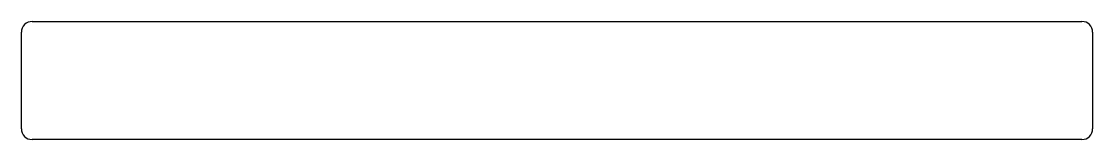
# Model space of a CAD drawing. Extents: x 0 to 200, y -22 to 0.
import ezdxf

# ---------------------------------------------------------------- set-up
doc = ezdxf.new("R2010")
doc.units = 0
doc.layers.add('BLACK', color=7, linetype='CONTINUOUS')

msp = doc.modelspace()

# ---------------------------------------------------------------- linework, layer by layer
at = {"layer": 'BLACK', "linetype": 'CONTINUOUS'}
for p, q in [((2, 0), (198, 0)), ((0, -20), (0, -2)), ((200, -2), (200, -20)), ((198, -22), (2, -22))]:
    msp.add_line(p, q, dxfattribs=at)
at = {"layer": 'BLACK'}
for centre, radius, start, end in [((1.999999, -1.999999), 1.999999, -270.00002865, -179.99997135), ((198, -2), 2, 0, 90), ((2, -20), 2, -180, -90), ((198, -20), 2, -90, 0)]:
    msp.add_arc(centre, radius, start, end, dxfattribs=at)

doc.saveas('drawing.dxf')
